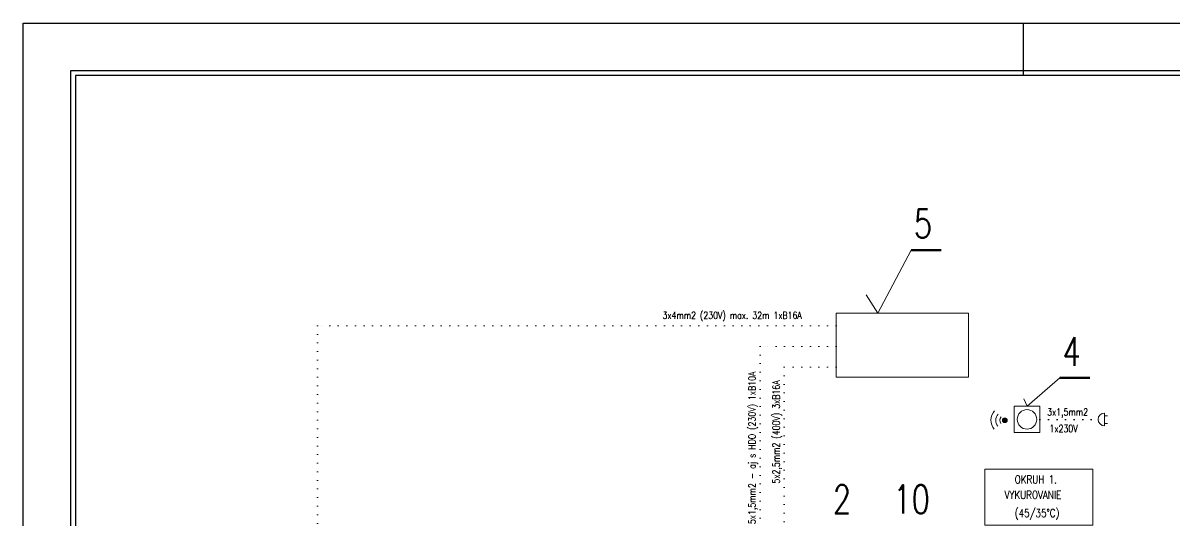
# Model space of a CAD drawing. Extents: x 43000 to 200282, y 3579 to 63943.
# Drawn here: x 111943 to 124037, y 40149 to 45370 of the extents above; entities that cross this region are included whole.
import ezdxf

# ---------------------------------------------------------------- set-up
doc = ezdxf.new("R2010")
doc.units = 0
doc.header["$MEASUREMENT"] = 0
doc.linetypes.add('ACAD_ISO07W100', pattern=[3, 0, -3])
doc.layers.get('0').update_dxf_attribs({"linetype": 'CONTINUOUS'})
for name, color, linetype, lineweight in [('ARMATURY', 7, 'CONTINUOUS', 9), ('PISMO-R', 6, 'CONTINUOUS', 9), ('POTRUBIE_UK', 1, 'CONTINUOUS', 50), ('STENY', 7, 'CONTINUOUS', 9), ('TENKE', 7, 'CONTINUOUS', 9), ('vyk-privod', 1, 'CONTINUOUS', 50)]:
    doc.layers.add(name, color=color, linetype=linetype, lineweight=lineweight)
doc.layers.add('NETLAC', color=6, linetype='CONTINUOUS', plot=False)
doc.layers.add('vyk--TEXT', color=7, linetype='CONTINUOUS')
doc.styles.add('ROMANS', font='romans', dxfattribs={"height": 0.2})
doc.styles.add('STYLE4', font='romans.shx', dxfattribs={"width": 0.75, "height": 125})
doc.styles.add('TEXT125', font='romans.shx', dxfattribs={"width": 0.8, "height": 100})

msp = doc.modelspace()

# ---------------------------------------------------------------- hatches: boundary and pattern name
at = {"layer": 'TENKE'}
h = msp.add_hatch(color=256, dxfattribs=at)
h.dxf.hatch_style = 1
h.paths.add_polyline_path([(122275.2, 41204.5, 1), (122225.8, 41204.5, 1)])

# ---------------------------------------------------------------- linework, layer by layer
msp.add_line((122443.2, 45369.8, -0.8), (122443.2, 44819.8, -0.8))
at = {"color": 0, "linetype": 'ACAD_ISO07W100', "ltscale": 30}
msp.add_line((122618.2, 41213.4, -10.7), (123271.1, 41213.8, -10.7), dxfattribs=at)
at = {"elevation": -0.8}
for points in [[(112443.2, 31019.8), (142943.2, 31019.8), (142943.2, 44869.8), (112443.2, 44869.8)], [(112493.2, 31069.8), (142893.2, 31069.8), (142893.2, 44819.8), (112493.2, 44819.8)]]:
    msp.add_lwpolyline(points, close=True, dxfattribs=at)
at = {"layer": 'NETLAC', "elevation": -0.8}
msp.add_lwpolyline([(143543.2, 30519.8), (111943.2, 30519.8), (111943.2, 45369.8), (143543.2, 45369.8)], close=True, dxfattribs=at)
at = {"layer": 'PISMO-R', "color": 0}
for p, q in [((121266.3, 42989.9, -0.8), (120917.2, 42326.4, -0.8)), ((122827.1, 41647.7, -10.7), (122483.6, 41351.2, -10.7))]:
    msp.add_line(p, q, dxfattribs=at)
at = {"layer": 'TENKE'}
for p, q in [((120917.2, 42326.4, -0.8), (120794.1, 42521.1, -0.8)), ((122483.6, 41351.2, -10.7), (122449.3, 41427.8, -10.7)), ((123297.8, 41145.6, -0.3), (123297.8, 41280.2, -0.3)), ((123297.8, 41252.2, -0.3), (123328.1, 41252.2, -0.3)), ((123297.8, 41171.4, -0.3), (123328.1, 41171.4, -0.3))]:
    msp.add_line(p, q, dxfattribs=at)
at = {"layer": 'TENKE', "color": 7, "linetype": 'ACAD_ISO07W100', "ltscale": 30}
for p, q in [((120479.1, 42195.5, -0.8), (115034, 42195.5, -1.1)), ((115034, 42195.5, -1.1), (115034, 35176.7, -0.9)), ((120479.1, 41978.2, -0.8), (119682.3, 41978.2, -0.8)), ((119682.3, 41978.2, -0.8), (119682.3, 39380.1, -0.8)), ((120479.1, 41761, -0.8), (119932.4, 41761, -0.8)), ((119932.4, 41761, -0.8), (119936.3, 39205.4, -0.8))]:
    msp.add_line(p, q, dxfattribs=at)
at = {"layer": 'TENKE'}
for points, elevation in [([(120479.1, 42326.4), (121868.5, 42326.4), (121868.5, 41657.3), (120479.1, 41657.3)], -0.8), ([(122348.9, 41351.2), (122618.2, 41351.2), (122618.2, 41075.7), (122348.9, 41075.7)], -10.7), ([(123174.3, 40104), (122041.7, 40104), (122041.7, 40690.4), (123174.3, 40690.4)], -10.7)]:
    msp.add_lwpolyline(points, close=True, dxfattribs=dict(at, elevation=elevation))
at = {"layer": 'TENKE', "elevation": -10.7}
msp.add_lwpolyline([(122618.2, 41075.7), (122348.9, 41075.7), (122348.9, 41351.2), (122618.2, 41351.2)], dxfattribs=at)
at = {"layer": 'TENKE'}
msp.add_circle((122483.6, 41213.4, -10.7), 102.3, dxfattribs=at)
at = {"layer": 'TENKE', "ltscale": 50}
msp.add_circle((122250.5, 41204.5, -0.3), 24.7, dxfattribs=at)
for radius, start, end in [(145.8, 137.63724, 220.26381), (94.6, 137.63724, 220.26381), (53.4, 137.63724, 220.26381), (24.7, 137.63724, 220.26381), (24.7, 317.63724, 40.26381)]:
    msp.add_arc((122250.5, 41204.5, -0.3), radius, start, end, dxfattribs=at)
at = {"layer": 'TENKE'}
msp.add_arc((123297.8, 41212.9, -0.3), 67.3, 90, 270, dxfattribs=at)
at = {"layer": 'vyk-privod', "ltscale": 2}
for p, q in [((121581.9, 42989.9, -0.8), (121266.3, 42989.9, -0.8)), ((123142.7, 41647.7, -10.7), (122827.1, 41647.7, -10.7))]:
    msp.add_line(p, q, dxfattribs=at)

# ---------------------------------------------------------------- texts
at = {"layer": 'ARMATURY', "color": 0, "linetype": 'ByBlock', "ltscale": 2, "style": 'STYLE4', "width": 0.8}
for s, p in [('OKRUH 1.', (122354.5, 40541.7, -3.7)), ('VYKUROVANIE', (122247.7, 40379.8, -3.7)), ('(45/35°C)', (122354.5, 40189.1, -3.7))]:
    msp.add_text(s, height=84, dxfattribs=at).set_placement(p)
at = {"layer": 'POTRUBIE_UK', "color": 1, "ltscale": 2, "style": 'TEXT125', "width": 0.75}
for s, p in [('2', (120445, 40225.6, -0.8)), ('10', (121079, 40225.6, -0.8))]:
    msp.add_text(s, height=300, dxfattribs=at).set_placement(p)
at = {"layer": 'STENY', "color": 1, "lineweight": 50, "ltscale": 2, "style": 'TEXT125', "width": 0.75}
msp.add_text('5', height=300, dxfattribs=at).set_placement((121294.8, 43117.1, -0.8))
at = {"layer": 'vyk--TEXT', "color": 7, "style": 'ROMANS', "width": 0.8}
for s, p in [('3x4mm2 (230V) max. 32m 1xB16A', (118656.1, 42267.2, -1.3)), ('3x1,5mm2', (122694.7, 41252.7, -0.1)), ('1x230V', (122719.3, 41080, -0.1))]:
    msp.add_text(s, height=75, dxfattribs=at).set_placement(p)
for s, p in [('5x1,5mm2 - aj s HDO (230V) 1xB10A', (119633.4, 40115.4, -1.3)), ('5x2,5mm2 (400V) 3xB16A', (119887.2, 40540.1, -1.3))]:
    msp.add_text(s, height=75, rotation=90, dxfattribs=at).set_placement(p)
at = {"layer": 'vyk-privod', "color": 1, "ltscale": 2, "style": 'TEXT125', "width": 0.75}
msp.add_text('4', height=300, dxfattribs=at).set_placement((122855.6, 41774.8, -10.7))

doc.saveas('drawing.dxf')
